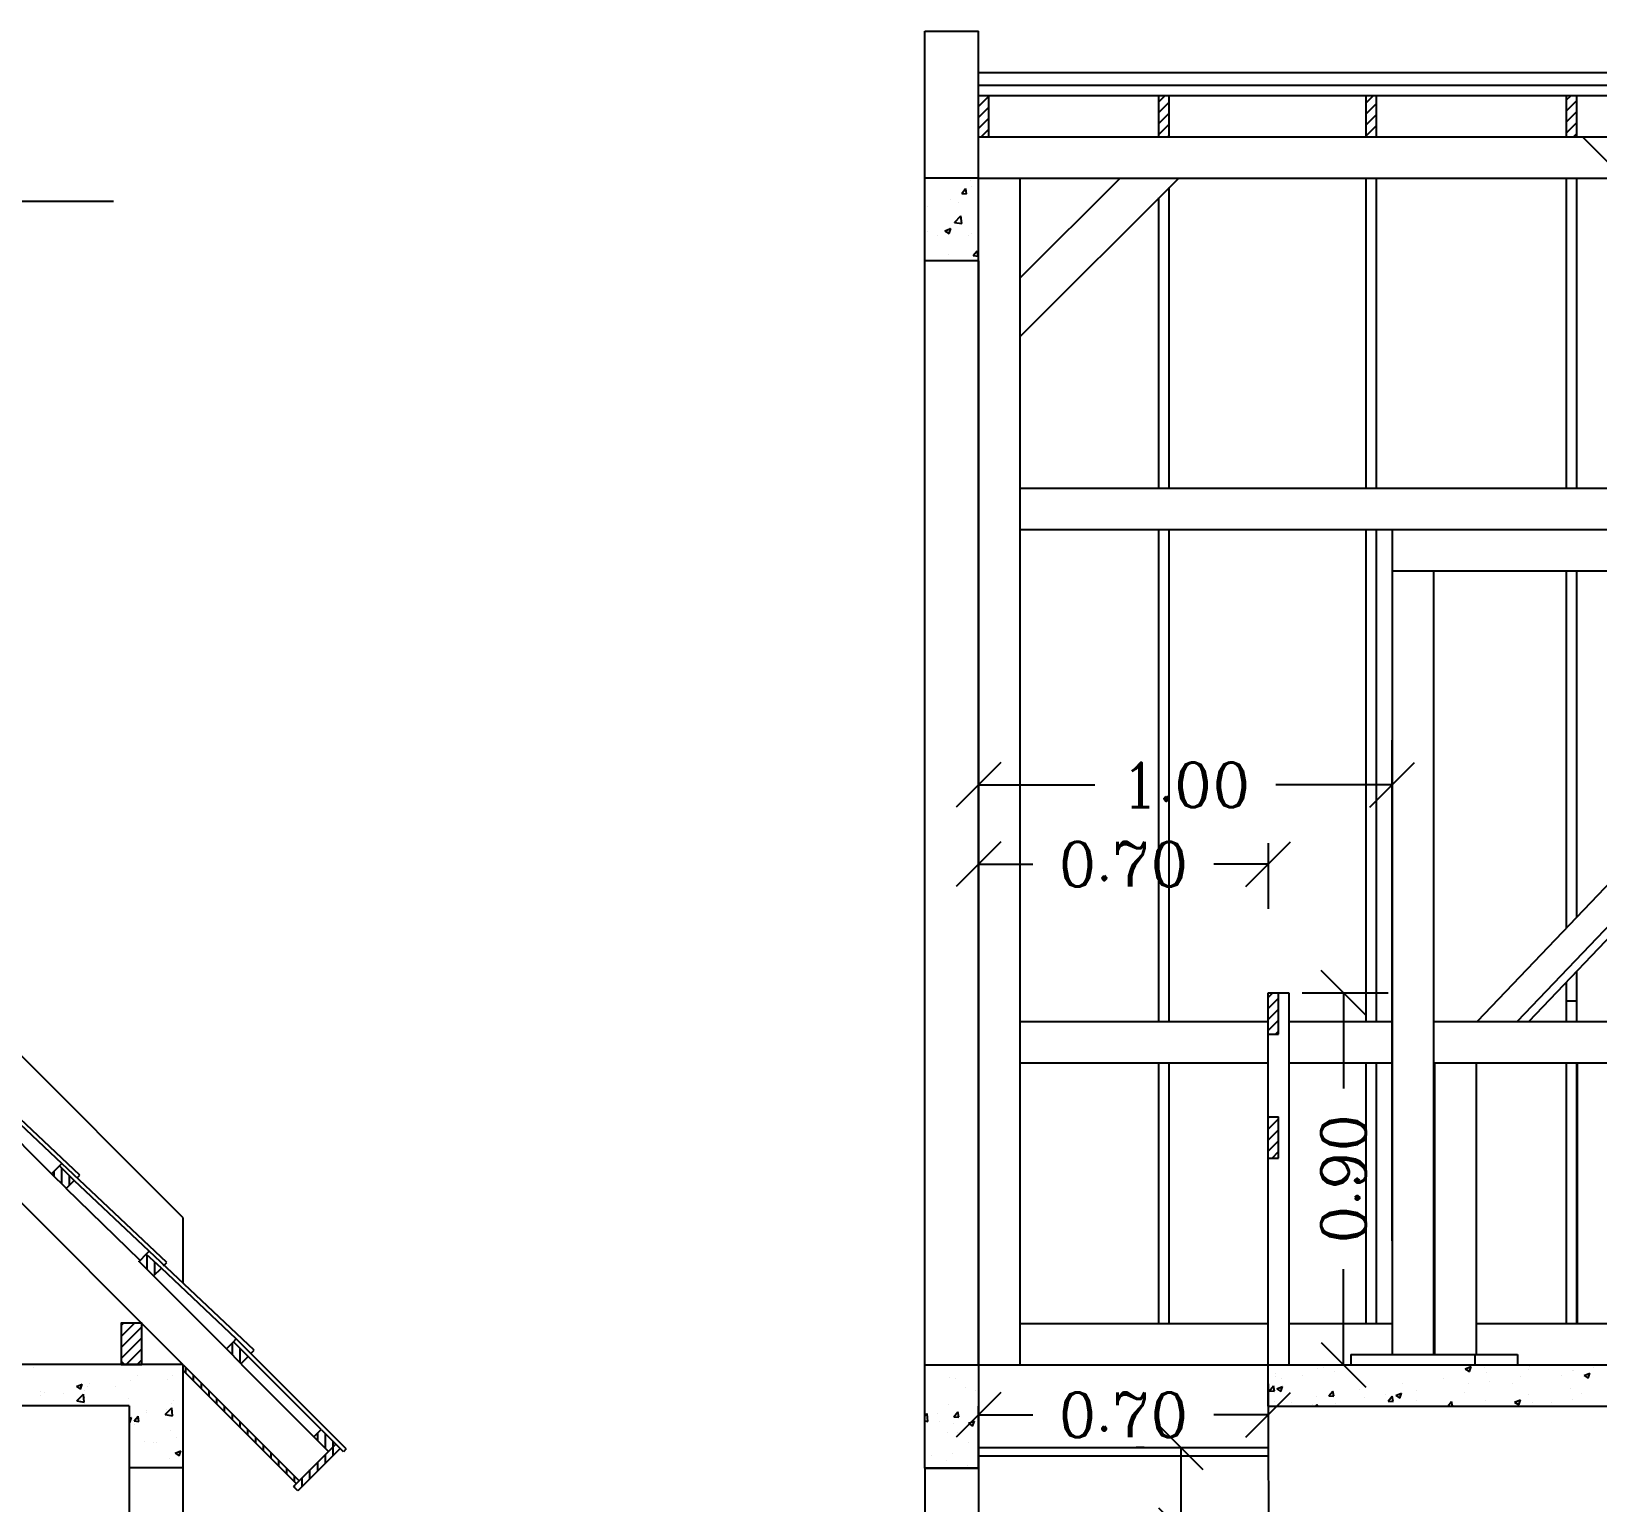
# Model space of a CAD drawing. Extents: x -79 to 141, y 7 to 81.
# Drawn here: x -43.3 to -39.513, y 44.55 to 48.109 of the extents above; entities that cross this region are included whole.
import ezdxf

# ---------------------------------------------------------------- set-up
doc = ezdxf.new("R2010")
doc.units = 0
doc.header["$LTSCALE"] = 10
doc.header["$MEASUREMENT"] = 0
doc.linetypes.add('DASHED2', pattern=[0.375, 0.25, -0.125])
doc.layers.get('0').update_dxf_attribs({"linetype": 'CONTINUOUS'})
doc.layers.get('DEFPOINTS').update_dxf_attribs({"linetype": 'CONTINUOUS'})
for name, color, linetype in [('CONCRETO', 5, 'CONTINUOUS'), ('COTA', 1, 'CONTINUOUS'), ('COTAS', 244, 'CONTINUOUS'), ('MADEIRAMENTODETELHADO', 244, 'CONTINUOUS'), ('PAREDE', 7, 'CONTINUOUS'), ('PAREDECORTE', 3, 'CONTINUOUS'), ('PAREDES', 7, 'CONTINUOUS'), ('TELHADO', 30, 'CONTINUOUS'), ('TEXTO', 1, 'CONTINUOUS')]:
    doc.layers.add(name, color=color, linetype=linetype)
doc.styles.get("Standard").update_dxf_attribs({"font": 'ROMANC.SHX'})
doc.dimstyles.get("Standard").update_dxf_attribs({"dimscale": 0.6, "dimtxt": 0.18, "dimasz": 0.18, "dimexe": 0.18, "dimexo": 0.25, "dimgap": 0.09, "dimtad": 0, "dimzin": 0, "dimdsep": 46, "dimtxsty": 'Standard', "dimblk1": 'OBLIQUE', "dimblk2": 'OBLIQUE', "dimsah": 1, "dimcen": 0.09, "dimclrd": 30, "dimclre": 30, "dimadec": 0, "dimazin": 0, "dimtfac": 1, "dimtdec": 4, "dimtofl": 0, "dimtmove": 0, "dimatfit": 3, "dimldrblk": 'OBLIQUE', "dimfxl": 1, "dimtolj": 1, "dimtzin": 0, "dimarcsym": 0})

# ---------------------------------------------------------------- blocks, each defined once
blk = doc.blocks.new('_OBLIQUE')
at = {"color": 0, "linetype": 'ByBlock'}
blk.add_line((-0.5, -0.5), (0.5, 0.5), dxfattribs=at)
blk = doc.blocks.new('*D17')
at = {"color": 30, "linetype": 'ByBlock', "ltscale": 0.3}
for p, q in [((-18.7381, 66.6618), (-18.7381, 67.8612)), ((-17.738, 66.6507), (-17.738, 67.8612)), ((-18.7381, 67.7532), (-18.4567, 67.7532)), ((-17.738, 67.7532), (-18.0195, 67.7532))]:
    blk.add_line(p, q, dxfattribs=at)
at = {"layer": 'DEFPOINTS', "color": 0, "linetype": 'ByBlock', "ltscale": 0.3}
for p in [(-17.738, 67.7532), (-18.7381, 66.3618), (-17.738, 66.3507)]:
    blk.add_point(p, dxfattribs=at)
at = {"color": 30, "linetype": 'ByBlock', "ltscale": 0.3, "xscale": 0.108, "yscale": 0.108, "zscale": 0.108, "rotation": 180}
blk.add_blockref('_OBLIQUE', (-18.7381, 67.7532), dxfattribs=at)
at = {"color": 30, "linetype": 'ByBlock', "ltscale": 0.3, "xscale": 0.108, "yscale": 0.108, "zscale": 0.108}
blk.add_blockref('_OBLIQUE', (-17.738, 67.7532), dxfattribs=at)
at = {"color": 0, "linetype": 'ByBlock', "ltscale": 0.3, "insert": (-18.2381, 67.7532), "char_height": 0.108, "attachment_point": 5}
blk.add_mtext('\\A1;1.00', dxfattribs=at)
blk = doc.blocks.new('*D12')
at = {"color": 30, "linetype": 'ByBlock', "ltscale": 0.3}
for p, q in [((-17.9558, 67.2507), (-17.7481, 67.2507)), ((-17.8561, 67.2507), (-17.8561, 67.0192)), ((-17.8561, 66.3507), (-17.8561, 66.5821)), ((-17.9558, 66.3507), (-17.7481, 66.3507))]:
    blk.add_line(p, q, dxfattribs=at)
at = {"layer": 'DEFPOINTS', "color": 0, "linetype": 'ByBlock', "ltscale": 0.3}
for p in [(-18.2558, 67.2507), (-18.2558, 66.3507), (-17.8561, 66.3507)]:
    blk.add_point(p, dxfattribs=at)
at = {"color": 30, "linetype": 'ByBlock', "ltscale": 0.3, "xscale": 0.108, "yscale": 0.108, "zscale": 0.108}
for p, rotation in [((-17.8561, 67.2507), 90), ((-17.8561, 66.3507), 270)]:
    blk.add_blockref('_OBLIQUE', p, dxfattribs=dict(at, rotation=rotation))
at = {"color": 0, "linetype": 'ByBlock', "ltscale": 0.3, "insert": (-17.8561, 66.8007), "char_height": 0.108, "attachment_point": 5, "rotation": 90}
blk.add_mtext('\\A1;0.90', dxfattribs=at)
blk = doc.blocks.new('*D8')
at = {"color": 30, "linetype": 'ByBlock', "ltscale": 0.3}
for p, q in [((-18.738, 67.6123), (-18.738, 67.4533)), ((-18.038, 67.6123), (-18.038, 67.4533)), ((-18.738, 67.5613), (-18.6066, 67.5613)), ((-18.038, 67.5613), (-18.1695, 67.5613))]:
    blk.add_line(p, q, dxfattribs=at)
at = {"layer": 'DEFPOINTS', "color": 0, "linetype": 'ByBlock', "ltscale": 0.3}
for p in [(-18.738, 67.9123), (-18.038, 67.9123), (-18.038, 67.5613)]:
    blk.add_point(p, dxfattribs=at)
at = {"color": 30, "linetype": 'ByBlock', "ltscale": 0.3, "xscale": 0.108, "yscale": 0.108, "zscale": 0.108, "rotation": 180}
blk.add_blockref('_OBLIQUE', (-18.738, 67.5613), dxfattribs=at)
at = {"color": 30, "linetype": 'ByBlock', "ltscale": 0.3, "xscale": 0.108, "yscale": 0.108, "zscale": 0.108}
blk.add_blockref('_OBLIQUE', (-18.038, 67.5613), dxfattribs=at)
at = {"color": 0, "linetype": 'ByBlock', "ltscale": 0.3, "insert": (-18.388, 67.5613), "char_height": 0.108, "attachment_point": 5}
blk.add_mtext('\\A1;0.70', dxfattribs=at)
blk = doc.blocks.new('*X80')
at = {"color": 0, "linetype": 'Continuous', "ltscale": 0.05}
for p, q in [((-22.8562, 36.6952), (-22.8562, 36.7273)), ((-22.8375, 36.6808), (-22.8375, 36.7175)), ((-22.8187, 36.6996), (-22.8187, 36.6999)), ((-22.65, 36.4918), (-22.65, 36.5133)), ((-22.6312, 36.4731), (-22.6312, 36.5104)), ((-22.6125, 36.4801), (-22.6125, 36.4927)), ((-22.4437, 36.2853), (-22.4437, 36.2967)), ((-22.425, 36.2668), (-22.425, 36.305)), ((-22.4062, 36.2637), (-22.4062, 36.2862)), ((-22.2188, 36.0597), (-22.2188, 36.0951)), ((-22.2375, 36.0784), (-22.2375, 36.0799)), ((-22.2, 36.0467), (-22.2, 36.0774))]:
    blk.add_line(p, q, dxfattribs=at)
blk = doc.blocks.new('*X81')
at = {"color": 0, "linetype": 'Continuous', "ltscale": 0.05}
for p, q in [((-22.0125, 35.853), (-22.0125, 35.8822)), ((-21.9937, 35.8341), (-21.9937, 35.8683)), ((-22.125, 35.8087), (-22.125, 35.8228)), ((-21.975, 35.849), (-21.975, 35.8496)), ((-22.1062, 35.7899), (-22.1062, 35.8041)), ((-22.0875, 35.7712), (-22.0875, 35.7853)), ((-22.0687, 35.7524), (-22.0687, 35.7666)), ((-22.05, 35.7337), (-22.05, 35.7478)), ((-22.0312, 35.7149), (-22.0312, 35.7291)), ((-22.0125, 35.6962), (-22.0125, 35.7103)), ((-21.9937, 35.6774), (-21.9937, 35.6916)), ((-21.975, 35.6587), (-21.975, 35.6728)), ((-21.9562, 35.6399), (-21.9562, 35.6541)), ((-21.9375, 35.6212), (-21.9375, 35.6353)), ((-21.8062, 35.6455), (-21.8062, 35.6642)), ((-21.7875, 35.6267), (-21.7875, 35.6621)), ((-21.7687, 35.631), (-21.7687, 35.6433)), ((-21.9187, 35.6024), (-21.9187, 35.6166)), ((-21.9, 35.5837), (-21.9, 35.5978)), ((-21.7875, 35.591), (-21.7875, 35.6122)), ((-21.7687, 35.6098), (-21.7687, 35.631)), ((-21.8812, 35.5649), (-21.8812, 35.5791)), ((-21.8625, 35.5462), (-21.8625, 35.5603)), ((-21.825, 35.5535), (-21.825, 35.5747)), ((-21.8062, 35.5723), (-21.8062, 35.5935)), ((-21.8625, 35.532), (-21.8625, 35.5372)), ((-21.8438, 35.5348), (-21.8438, 35.556))]:
    blk.add_line(p, q, dxfattribs=at)
blk = doc.blocks.new('*X86')
at = {"color": 0, "linetype": 'Continuous', "ltscale": 0.05}
for p, q in [((-19.6534, 36.6942), (-19.6418, 36.7058)), ((-19.6534, 36.6676), (-19.6284, 36.6926)), ((-19.6534, 36.6411), (-19.6284, 36.6661)), ((-19.6534, 36.6146), (-19.6284, 36.6396)), ((-19.6357, 36.6058), (-19.6284, 36.6131)), ((-19.6534, 36.4025), (-19.6501, 36.4058)), ((-19.6534, 36.376), (-19.6284, 36.401)), ((-19.6534, 36.3494), (-19.6284, 36.3744)), ((-19.6534, 36.3229), (-19.6284, 36.3479)), ((-19.644, 36.3058), (-19.6284, 36.3214))]:
    blk.add_line(p, q, dxfattribs=at)
blk = doc.blocks.new('*D88')
at = {"color": 30, "linetype": 'ByBlock', "ltscale": 0.05}
for p, q in [((-20.3534, 35.4058), (-20.3534, 35.2228)), ((-19.6534, 35.4058), (-19.6534, 35.2228)), ((-20.3534, 35.3308), (-20.222, 35.3308)), ((-19.6534, 35.3308), (-19.7848, 35.3308))]:
    blk.add_line(p, q, dxfattribs=at)
at = {"layer": 'DEFPOINTS', "color": 0, "linetype": 'ByBlock', "ltscale": 0.05}
for p in [(-20.3534, 35.7058), (-19.6534, 35.7058), (-19.6534, 35.3308)]:
    blk.add_point(p, dxfattribs=at)
at = {"color": 30, "linetype": 'ByBlock', "ltscale": 0.05, "xscale": 0.108, "yscale": 0.108, "zscale": 0.108, "rotation": 180}
blk.add_blockref('_OBLIQUE', (-20.3534, 35.3308), dxfattribs=at)
at = {"color": 30, "linetype": 'ByBlock', "ltscale": 0.05, "xscale": 0.108, "yscale": 0.108, "zscale": 0.108}
blk.add_blockref('_OBLIQUE', (-19.6534, 35.3308), dxfattribs=at)
at = {"color": 0, "linetype": 'ByBlock', "ltscale": 0.05, "insert": (-20.0034, 35.3308), "char_height": 0.108, "attachment_point": 5}
blk.add_mtext('\\A1;0.70', dxfattribs=at)
blk = doc.blocks.new('*X91')
at = {"color": 0, "linetype": 'Continuous', "ltscale": 0.05}
for p, q in [((-20.4834, 35.7494), (-20.4831, 35.7504)), ((-20.4834, 35.7502), (-20.4831, 35.7503)), ((-20.4232, 35.7753), (-20.4232, 35.7753)), ((-20.4086, 35.7718), (-20.4086, 35.7718)), ((-20.3847, 35.7514), (-20.3847, 35.7514)), ((-20.4256, 35.7087), (-20.4256, 35.7087)), ((-20.3621, 35.7436), (-20.3621, 35.7436)), ((-20.4834, 35.6824), (-20.4782, 35.6878)), ((-20.4759, 35.6688), (-20.4781, 35.6878)), ((-20.4534, 35.6874), (-20.4534, 35.6874)), ((-20.4131, 35.6803), (-20.4035, 35.6918)), ((-20.4131, 35.6803), (-20.4012, 35.6793)), ((-20.4011, 35.6793), (-20.4034, 35.6918)), ((-20.3647, 35.6713), (-20.3647, 35.6713)), ((-20.4834, 35.67), (-20.476, 35.6688)), ((-20.4476, 35.6696), (-20.4476, 35.6696)), ((-20.4281, 35.6421), (-20.4281, 35.6421)), ((-20.4147, 35.6647), (-20.4147, 35.6647)), ((-20.4054, 35.6427), (-20.4054, 35.6427)), ((-20.3777, 35.6644), (-20.3637, 35.6698)), ((-20.3777, 35.6644), (-20.3678, 35.6577)), ((-20.3678, 35.6578), (-20.3637, 35.6698)), ((-20.377, 35.6174), (-20.377, 35.6174)), ((-20.4674, 35.5858), (-20.4674, 35.5858)), ((-20.4305, 35.5756), (-20.4305, 35.5756)), ((-20.4173, 35.5924), (-20.4173, 35.5924)), ((-20.3806, 35.5634), (-20.3806, 35.5634))]:
    blk.add_line(p, q, dxfattribs=at)
blk = doc.blocks.new('*X94')
at = {"color": 0, "linetype": 'Continuous', "ltscale": 0.05}
for p, q in [((-22.4945, 35.8226), (-22.4945, 35.8226)), ((-22.4631, 35.8278), (-22.4631, 35.8278)), ((-22.259, 35.7903), (-22.259, 35.7903)), ((-22.2421, 35.8036), (-22.2421, 35.8036)), ((-22.1687, 35.7935), (-22.1687, 35.7935)), ((-22.158, 35.8031), (-22.158, 35.8031)), ((-22.4761, 35.7553), (-22.4761, 35.7553)), ((-22.4753, 35.7636), (-22.4753, 35.7636)), ((-22.4656, 35.7612), (-22.4656, 35.7612)), ((-22.4208, 35.7604), (-22.4208, 35.7604)), ((-22.3897, 35.7766), (-22.3757, 35.7819)), ((-22.3897, 35.7766), (-22.3798, 35.7699)), ((-22.3883, 35.7416), (-22.3727, 35.7578)), ((-22.3797, 35.7699), (-22.3757, 35.782)), ((-22.3705, 35.7388), (-22.3727, 35.7578)), ((-22.3707, 35.7669), (-22.3707, 35.7669)), ((-22.3693, 35.7508), (-22.3693, 35.7508)), ((-22.3617, 35.7762), (-22.3617, 35.7762)), ((-22.3587, 35.7836), (-22.3587, 35.7836)), ((-22.295, 35.7769), (-22.295, 35.7769)), ((-22.3883, 35.7416), (-22.3705, 35.7388)), ((-22.2625, 35.7463), (-22.2625, 35.7463)), ((-22.2614, 35.7237), (-22.2614, 35.7237)), ((-22.2213, 35.7147), (-22.2213, 35.7147)), ((-22.2204, 35.7194), (-22.2204, 35.7194)), ((-22.1748, 35.7085), (-22.1592, 35.7247)), ((-22.1712, 35.7213), (-22.1712, 35.7213)), ((-22.1604, 35.7365), (-22.1604, 35.7365)), ((-22.157, 35.7057), (-22.1592, 35.7247)), ((-22.1558, 35.7418), (-22.1558, 35.7418)), ((-22.2622, 35.6992), (-22.2563, 35.7014)), ((-22.2622, 35.6905), (-22.2604, 35.6893)), ((-22.2604, 35.6894), (-22.2563, 35.7014)), ((-22.2503, 35.6843), (-22.2503, 35.6843)), ((-22.2502, 35.6931), (-22.2406, 35.7045)), ((-22.2502, 35.6931), (-22.2383, 35.692)), ((-22.2383, 35.692), (-22.2406, 35.7046)), ((-22.1748, 35.7085), (-22.157, 35.7057)), ((-22.1337, 35.7043), (-22.1337, 35.7043)), ((-22.2238, 35.6424), (-22.2238, 35.6424)), ((-22.2024, 35.6404), (-22.2024, 35.6404)), ((-22.1956, 35.6401), (-22.1956, 35.6401)), ((-22.1628, 35.67), (-22.1628, 35.67)), ((-22.1481, 35.6523), (-22.1481, 35.6523)), ((-22.1653, 35.6034), (-22.1653, 35.6034)), ((-22.151, 35.6155), (-22.1369, 35.6209)), ((-22.151, 35.6155), (-22.141, 35.6088)), ((-22.141, 35.6088), (-22.1369, 35.6209))]:
    blk.add_line(p, q, dxfattribs=at)
blk = doc.blocks.new('*X96')
at = {"color": 0, "linetype": 'Continuous', "ltscale": 0.05}
for p, q in [((-20.4807, 38.6754), (-20.4807, 38.6754)), ((-20.3739, 38.6709), (-20.3739, 38.6709)), ((-20.3943, 38.6389), (-20.3847, 38.6504)), ((-20.3943, 38.6389), (-20.3824, 38.6379)), ((-20.3823, 38.6379), (-20.3846, 38.6504)), ((-20.37, 38.6565), (-20.37, 38.6565)), ((-20.4766, 38.6067), (-20.4766, 38.6067)), ((-20.4213, 38.6241), (-20.4213, 38.6241)), ((-20.4009, 38.6167), (-20.4009, 38.6167)), ((-20.4348, 38.5486), (-20.4208, 38.554)), ((-20.4248, 38.5419), (-20.4208, 38.554)), ((-20.4237, 38.5575), (-20.4237, 38.5575)), ((-20.4129, 38.5687), (-20.4129, 38.5687)), ((-20.4116, 38.5684), (-20.396, 38.5847)), ((-20.4116, 38.5684), (-20.3938, 38.5657)), ((-20.3937, 38.5657), (-20.396, 38.5847)), ((-20.4775, 38.5464), (-20.4775, 38.5464)), ((-20.4535, 38.5378), (-20.4535, 38.5378)), ((-20.4348, 38.5486), (-20.4248, 38.5419)), ((-20.3782, 38.5372), (-20.3782, 38.5372)), ((-20.3707, 38.5419), (-20.3707, 38.5419)), ((-20.4262, 38.4909), (-20.4262, 38.4909)), ((-20.3666, 38.4885), (-20.3569, 38.5)), ((-20.3666, 38.4885), (-20.3546, 38.4874)), ((-20.3546, 38.4874), (-20.3569, 38.5))]:
    blk.add_line(p, q, dxfattribs=at)
blk = doc.blocks.new('*D118')
at = {"color": 30, "linetype": 'ByBlock', "ltscale": 0.05}
for p, q in [((-40.6093, 44.6838), (-40.629, 44.6838)), ((-40.521, 44.6838), (-40.521, 44.4838)), ((-40.6084, 44.4838), (-40.629, 44.4838)), ((-40.521, 44.4838), (-40.521, 44.3758))]:
    blk.add_line(p, q, dxfattribs=at)
at = {"layer": 'DEFPOINTS', "color": 0, "linetype": 'ByBlock', "ltscale": 0.05}
for p in [(-40.3093, 44.6838), (-40.521, 44.4838), (-40.3084, 44.4838)]:
    blk.add_point(p, dxfattribs=at)
at = {"color": 30, "linetype": 'ByBlock', "ltscale": 0.05, "xscale": 0.108, "yscale": 0.108, "zscale": 0.108}
for p, rotation in [((-40.521, 44.6838), 90), ((-40.521, 44.4838), 270)]:
    blk.add_blockref('_OBLIQUE', p, dxfattribs=dict(at, rotation=rotation))
at = {"color": 0, "linetype": 'ByBlock', "ltscale": 0.05, "insert": (-40.521, 44.1572), "char_height": 0.108, "attachment_point": 5, "rotation": 90}
blk.add_mtext('\\A1;0.20', dxfattribs=at)
blk = doc.blocks.new('*X121')
at = {"color": 0, "linetype": 'Continuous', "ltscale": 0.05}
for p, q in [((-40.19, 44.875), (-40.19, 44.875)), ((-40.1759, 44.8768), (-40.1759, 44.8768)), ((-40.1106, 44.8838), (-40.1105, 44.8838)), ((-40.1105, 44.8838), (-40.1105, 44.8838)), ((-40.024, 44.8838), (-40.024, 44.8838)), ((-39.8932, 44.8825), (-39.8932, 44.8825)), ((-39.8331, 44.8744), (-39.8191, 44.8798)), ((-39.8331, 44.8744), (-39.8231, 44.8677)), ((-39.8231, 44.8678), (-39.819, 44.8799)), ((-39.7864, 44.878), (-39.7864, 44.878)), ((-39.6797, 44.8735), (-39.6797, 44.8735)), ((-39.6782, 44.8793), (-39.6782, 44.8793)), ((-39.5223, 44.8779), (-39.5223, 44.8779)), ((-40.2925, 44.8568), (-40.2925, 44.8568)), ((-40.291, 44.8622), (-40.291, 44.8622)), ((-40.2761, 44.8506), (-40.2761, 44.8506)), ((-40.2261, 44.8572), (-40.2261, 44.8572)), ((-40.1503, 44.8672), (-40.1503, 44.8672)), ((-39.9858, 44.8375), (-39.9858, 44.8375)), ((-39.8848, 44.8503), (-39.8848, 44.8503)), ((-39.8245, 44.8381), (-39.8245, 44.8381)), ((-39.7809, 44.8653), (-39.7809, 44.8653)), ((-39.7744, 44.8447), (-39.7744, 44.8447)), ((-39.7176, 44.8375), (-39.7176, 44.8375)), ((-39.6987, 44.8547), (-39.6987, 44.8547)), ((-39.601, 44.8575), (-39.601, 44.8575)), ((-39.5729, 44.869), (-39.5729, 44.869)), ((-39.5724, 44.8713), (-39.5724, 44.8713)), ((-39.5456, 44.8584), (-39.5316, 44.8638)), ((-39.5456, 44.8584), (-39.5357, 44.8517)), ((-39.5356, 44.8518), (-39.5316, 44.8638)), ((-40.3059, 44.8213), (-40.2963, 44.8328)), ((-40.3059, 44.8213), (-40.294, 44.8202)), ((-40.2939, 44.8203), (-40.2963, 44.8328)), ((-40.2885, 44.826), (-40.2745, 44.8313)), ((-40.2885, 44.826), (-40.2786, 44.8192)), ((-40.2785, 44.8193), (-40.2745, 44.8314)), ((-40.1924, 44.8084), (-40.1924, 44.8084)), ((-40.1625, 44.8087), (-40.1528, 44.8202)), ((-40.1625, 44.8087), (-40.1505, 44.8077)), ((-40.1505, 44.8077), (-40.1528, 44.8202)), ((-40.0885, 44.8234), (-40.0885, 44.8234)), ((-40.0766, 44.8049), (-40.0766, 44.8049)), ((-40.0265, 44.8115), (-40.0265, 44.8115)), ((-40.019, 44.7962), (-40.0094, 44.8077)), ((-40.007, 44.7952), (-40.0094, 44.8077)), ((-40.0011, 44.8099), (-39.9871, 44.8153)), ((-40.0011, 44.8099), (-39.9912, 44.8032)), ((-39.9911, 44.8033), (-39.9871, 44.8153)), ((-39.9509, 44.7975), (-39.9509, 44.7975)), ((-39.9508, 44.8215), (-39.9508, 44.8215)), ((-39.8342, 44.8175), (-39.8342, 44.8175)), ((-39.7834, 44.7987), (-39.7834, 44.7987)), ((-39.7137, 44.7939), (-39.6997, 44.7993)), ((-39.7037, 44.7872), (-39.6996, 44.7993)), ((-39.6807, 44.8128), (-39.6807, 44.8128)), ((-39.5797, 44.8256), (-39.5797, 44.8256)), ((-39.5749, 44.799), (-39.5749, 44.799)), ((-39.553, 44.8136), (-39.553, 44.8136)), ((-40.2934, 44.7956), (-40.2934, 44.7956)), ((-40.2524, 44.7939), (-40.2524, 44.7939)), ((-40.2029, 44.7883), (-40.2029, 44.7883)), ((-40.1951, 44.7838), (-40.191, 44.7881)), ((-40.1905, 44.7838), (-40.191, 44.7881)), ((-40.1457, 44.7894), (-40.1457, 44.7894)), ((-40.0389, 44.7848), (-40.0389, 44.7848)), ((-40.019, 44.7962), (-40.0071, 44.7951)), ((-39.8754, 44.7838), (-39.8659, 44.7951)), ((-39.8638, 44.7838), (-39.8659, 44.7951)), ((-39.7137, 44.7939), (-39.7037, 44.7872)), ((-39.6697, 44.7936), (-39.6697, 44.7936)), ((-39.625, 44.7924), (-39.625, 44.7924))]:
    blk.add_line(p, q, dxfattribs=at)
blk = doc.blocks.new('*X123')
at = {"color": 0, "linetype": 'Continuous', "ltscale": 0.05}
for p, q in [((-43.0825, 44.9523), (-43.0499, 44.9849)), ((-43.0825, 44.9788), (-43.0764, 44.9849)), ((-43.0825, 44.9258), (-43.0325, 44.9758)), ((-43.0825, 44.8993), (-43.0325, 44.9493)), ((-43.0704, 44.8849), (-43.0325, 44.9228)), ((-43.0439, 44.8849), (-43.0325, 44.8962))]:
    blk.add_line(p, q, dxfattribs=at)
blk = doc.blocks.new('*X124')
at = {"color": 0, "linetype": 'Continuous', "ltscale": 0.05}
for p, q in [((-41.0095, 47.9534), (-41.0091, 47.9538)), ((-41.0095, 47.9268), (-40.9845, 47.9518)), ((-40.5735, 47.9386), (-40.5583, 47.9538)), ((-40.0725, 47.9358), (-40.0545, 47.9538)), ((-39.589, 47.942), (-39.5772, 47.9538)), ((-39.589, 47.9154), (-39.564, 47.9404)), ((-41.0095, 47.9003), (-40.9845, 47.9253)), ((-40.5735, 47.9121), (-40.5485, 47.9371)), ((-40.5735, 47.8855), (-40.5485, 47.9105)), ((-40.0725, 47.9092), (-40.0475, 47.9342)), ((-40.0725, 47.8827), (-40.0475, 47.9077)), ((-39.589, 47.8889), (-39.564, 47.9139)), ((-41.0095, 47.8738), (-40.9845, 47.8988)), ((-41.003, 47.8538), (-40.9845, 47.8723)), ((-40.5735, 47.859), (-40.5485, 47.884)), ((-40.0725, 47.8562), (-40.0475, 47.8812)), ((-39.589, 47.8624), (-39.564, 47.8874)), ((-40.5522, 47.8538), (-40.5485, 47.8575)), ((-40.0484, 47.8538), (-40.0475, 47.8547)), ((-39.5711, 47.8538), (-39.564, 47.8609))]:
    blk.add_line(p, q, dxfattribs=at)

msp = doc.modelspace()

# ---------------------------------------------------------------- linework, layer by layer
at = {"layer": 'CONCRETO', "color": 5, "linetype": 'Continuous', "ltscale": 0.05}
for p, q in [((-41.13951, 47.55382), (-41.13951, 47.75382)), ((-41.00951, 47.55382), (-41.00951, 47.75382))]:
    msp.add_line(p, q, dxfattribs=at)
at = {"layer": 'CONCRETO', "color": 5, "linetype": 'Continuous', "ltscale": 0.3}
for p, q in [((-42.93319, 44.88487), (-48.93319, 44.88487)), ((-42.93319, 44.88487), (-42.93319, 44.63487)), ((-41.13951, 44.63382), (-41.13951, 44.88382)), ((-41.13951, 44.88382), (-41.00959, 44.88382)), ((-41.00959, 44.88382), (-41.00951, 44.78382)), ((-40.30951, 44.88382), (-36.01193, 44.88382)), ((-40.30951, 44.78382), (-40.30951, 44.88382)), ((-43.06319, 44.78487), (-45.77319, 44.78487)), ((-43.06319, 44.78487), (-43.06319, 44.63487)), ((-41.00951, 44.63382), (-41.00951, 44.78382)), ((-40.30951, 44.78382), (-38.32951, 44.78382)), ((-41.13951, 44.63382), (-41.00951, 44.63382))]:
    msp.add_line(p, q, dxfattribs=at)
at = {"layer": 'CONCRETO', "color": 3, "linetype": 'Continuous', "ltscale": 0.3}
msp.add_line((-42.93319, 44.63487), (-43.06319, 44.63487), dxfattribs=at)
at = {"layer": 'COTA', "color": 5, "linetype": 'Continuous', "ltscale": 0.05}
msp.add_lwpolyline([(-41.00951, 44.63382), (-41.13951, 44.63382), (-41.13951, 44.88382), (-41.00959, 44.88382), (-41.00951, 44.78382)], close=True, dxfattribs=at)
at = {"layer": 'COTAS', "color": 244, "linetype": 'Continuous', "ltscale": 0.3}
for p, q in [((-41.00959, 44.88382), (-40.30835, 44.88382)), ((-41.00951, 44.88382), (-40.30835, 44.88382)), ((-41.00951, 44.68382), (-40.30835, 44.68382)), ((-41.00951, 44.66382), (-40.30835, 44.66382))]:
    msp.add_line(p, q, dxfattribs=at)
at = {"layer": 'MADEIRAMENTODETELHADO', "color": 30, "linetype": 'Continuous', "ltscale": 0.3}
for p, q in [((-41.00951, 47.98075), (-41.00951, 47.98075)), ((-41.00951, 47.98075), (-41.00951, 47.98075)), ((-41.00951, 47.98075), (-41.00951, 47.98075)), ((-41.00951, 47.98075), (-41.00951, 47.98075)), ((-41.00951, 47.97882), (-36.13951, 47.97882)), ((-41.00951, 47.85382), (-41.00951, 47.97882)), ((-41.00951, 47.95382), (-40.57351, 47.95382)), ((-40.54851, 47.95382), (-40.07251, 47.95382)), ((-40.04751, 47.95382), (-39.58901, 47.95382)), ((-39.56401, 47.95382), (-39.08801, 47.95382)), ((-40.07251, 47.00382), (-40.07251, 47.75382)), ((-40.04751, 47.00382), (-40.04751, 47.75382)), ((-39.58901, 47.75382), (-39.58901, 47.00382)), ((-39.56401, 47.75382), (-39.56401, 47.00382)), ((-40.54851, 47.00382), (-40.54851, 47.73107)), ((-40.57351, 47.00382), (-40.57351, 47.70607)), ((-40.57351, 45.71382), (-40.57351, 46.90382)), ((-40.54851, 45.71382), (-40.54851, 46.90382)), ((-40.07251, 45.71382), (-40.07251, 46.90382)), ((-40.04751, 45.71382), (-40.04751, 46.90382)), ((-38.76512, 46.80382), (-39.80391, 45.71382)), ((-38.66842, 46.80382), (-39.70721, 45.71382)), ((-38.64079, 46.80382), (-39.67958, 45.71382)), ((-39.58901, 46.80382), (-39.58901, 45.9393)), ((-39.56401, 46.80382), (-39.56401, 45.96554)), ((-39.56401, 45.83508), (-39.56401, 45.71382)), ((-39.58901, 45.80885), (-39.58901, 45.71382)), ((-42.93319, 44.88487), (-43.80864, 45.76032)), ((-39.58901, 45.76405), (-39.56401, 45.76405)), ((-40.90951, 45.71382), (-40.30951, 45.71382)), ((-40.25951, 45.71382), (-40.00951, 45.71382)), ((-39.90951, 45.71382), (-37.23469, 45.71382)), ((-40.90951, 45.61382), (-40.30951, 45.61382)), ((-40.57351, 44.98382), (-40.57351, 45.61382)), ((-40.54851, 44.98382), (-40.54851, 45.61382)), ((-40.25951, 45.61382), (-40.00951, 45.61382)), ((-40.07251, 44.98382), (-40.07251, 45.61382)), ((-40.04751, 44.98382), (-40.04751, 45.61382)), ((-39.90951, 45.61382), (-37.23469, 45.61382)), ((-39.90704, 45.61382), (-39.90704, 44.90882)), ((-39.80704, 45.61382), (-39.80704, 44.90882)), ((-39.58901, 45.61382), (-39.58901, 44.98382)), ((-39.56401, 45.61382), (-39.56401, 44.98382)), ((-39.56253, 45.61382), (-39.56253, 44.98382)), ((-43.18227, 45.34233), (-43.43624, 45.58174)), ((-43.25058, 45.34597), (-43.42643, 45.52209)), ((-43.22493, 45.36981), (-43.40704, 45.54147)), ((-43.23134, 45.3652), (-43.22583, 45.37072)), ((-42.97185, 45.13131), (-43.22583, 45.37072)), ((-43.01452, 45.15878), (-43.19599, 45.32985)), ((-43.18879, 45.3358), (-43.18227, 45.34233)), ((-43.03702, 45.13728), (-43.21542, 45.31058)), ((-43.02159, 45.15171), (-43.01452, 45.15878)), ((-42.76054, 44.91937), (-43.01452, 45.15878)), ((-42.80401, 44.94661), (-42.98519, 45.1174)), ((-42.97997, 45.12319), (-42.97185, 45.13131)), ((-42.82807, 44.92255), (-43.00391, 45.09868)), ((-40.90951, 44.98382), (-40.30951, 44.98382)), ((-40.25951, 44.98382), (-40.00951, 44.98382)), ((-39.80704, 44.98382), (-37.34051, 44.98382)), ((-42.81108, 44.93954), (-42.80401, 44.94661)), ((-42.81108, 44.93954), (-42.81039, 44.94023)), ((-42.53812, 44.68072), (-42.80401, 44.94661)), ((-42.76865, 44.91125), (-42.76054, 44.91937)), ((-43.07461, 44.88487), (-43.08249, 44.89274)), ((-42.79159, 44.88473), (-42.61663, 44.70973)), ((-42.59895, 44.72741), (-42.77573, 44.90418)), ((-39.88451, 44.90882), (-39.70704, 44.90882)), ((-39.70704, 44.90882), (-39.70704, 44.88382)), ((-42.54519, 44.67365), (-42.55299, 44.68144)), ((-42.53812, 44.68072), (-42.54519, 44.67365))]:
    msp.add_line(p, q, dxfattribs=at)
at = {"layer": 'MADEIRAMENTODETELHADO', "color": 244, "linetype": 'Continuous', "ltscale": 0.3}
for p, q in [((-41.00951, 47.85382), (-41.00951, 47.95382)), ((-41.00951, 47.95382), (-40.98451, 47.95382)), ((-40.98451, 47.85382), (-40.98451, 47.95382)), ((-40.98451, 47.85382), (-40.98451, 47.95382)), ((-40.57351, 47.85382), (-40.57351, 47.95382)), ((-40.57351, 47.95382), (-40.54851, 47.95382)), ((-40.54851, 47.85382), (-40.54851, 47.95382)), ((-40.07251, 47.85382), (-40.07251, 47.95382)), ((-40.07251, 47.95382), (-40.04751, 47.95382)), ((-40.04751, 47.85382), (-40.04751, 47.95382)), ((-39.58901, 47.95382), (-39.58901, 47.85382)), ((-39.58901, 47.95382), (-39.56401, 47.95382)), ((-39.56401, 47.95382), (-39.56401, 47.85382)), ((-41.00951, 47.85382), (-40.98451, 47.85382)), ((-41.00951, 47.85382), (-40.57351, 47.85382)), ((-40.57351, 47.85382), (-40.54851, 47.85382)), ((-40.54851, 47.85382), (-40.07251, 47.85382)), ((-40.07251, 47.85382), (-40.04751, 47.85382)), ((-40.04751, 47.85382), (-39.58901, 47.85382)), ((-39.58901, 47.85382), (-39.56401, 47.85382)), ((-39.56401, 47.85382), (-39.08801, 47.85382)), ((-38.59951, 46.90382), (-39.54951, 47.85382)), ((-41.00951, 47.75382), (-39.44951, 47.75382)), ((-40.90951, 47.75382), (-40.90951, 44.88382)), ((-40.90951, 47.5115), (-40.66719, 47.75382)), ((-40.90951, 47.37007), (-40.52577, 47.75382)), ((-41.00951, 47.55382), (-41.00951, 44.88382)), ((-40.90951, 47.00382), (-38.69951, 47.00382)), ((-40.90951, 46.90382), (-37.50358, 46.90382)), ((-40.00951, 46.90382), (-40.00951, 44.90882)), ((-40.00951, 46.80382), (-37.47746, 46.80382)), ((-39.90951, 46.80382), (-39.90951, 44.90882)), ((-40.30951, 44.88382), (-40.30951, 45.78382)), ((-40.30951, 45.78382), (-40.25951, 45.78382)), ((-40.28451, 45.68382), (-40.28451, 45.78382)), ((-40.25951, 45.78382), (-40.25951, 44.88382)), ((-40.30951, 45.68382), (-40.28451, 45.68382)), ((-40.30951, 45.48382), (-40.28451, 45.48382)), ((-40.28451, 45.38382), (-40.28451, 45.48382)), ((-43.23134, 45.3652), (-43.25048, 45.34587)), ((-43.19599, 45.32985), (-43.23134, 45.3652)), ((-40.30951, 45.38382), (-40.28451, 45.38382)), ((-43.21539, 45.31114), (-43.25058, 45.34597)), ((-43.21523, 45.31061), (-43.19599, 45.32985)), ((-43.02159, 45.15171), (-43.03927, 45.13403)), ((-42.98519, 45.1174), (-43.02159, 45.15171)), ((-43.00391, 45.09868), (-43.03927, 45.13403)), ((-43.00391, 45.09868), (-42.98519, 45.1174)), ((-42.81108, 44.93954), (-42.82807, 44.92255)), ((-42.79058, 44.88473), (-42.82807, 44.92255)), ((-42.77573, 44.90418), (-42.81108, 44.93954)), ((-42.93319, 44.88487), (-42.65198, 44.60366)), ((-42.79271, 44.8872), (-42.77573, 44.90418)), ((-40.10951, 44.90882), (-40.10951, 44.88382)), ((-40.10951, 44.90882), (-39.88451, 44.90882)), ((-39.93204, 44.90882), (-39.80951, 44.90882)), ((-39.80951, 44.90882), (-39.80951, 44.88382)), ((-42.65905, 44.59659), (-42.93319, 44.87073)), ((-42.61663, 44.70973), (-42.59895, 44.72741)), ((-42.59895, 44.72741), (-42.56359, 44.69205)), ((-42.61663, 44.70973), (-42.58127, 44.67437)), ((-42.58127, 44.67437), (-42.56359, 44.69205)), ((-42.56359, 44.69205), (-42.55299, 44.68144)), ((-42.58127, 44.67437), (-42.66612, 44.58952)), ((-42.55299, 44.68144), (-42.65552, 44.57891)), ((-42.65552, 44.57891), (-42.66612, 44.58952))]:
    msp.add_line(p, q, dxfattribs=at)
at = {"layer": 'MADEIRAMENTODETELHADO', "color": 244, "linetype": 'Continuous', "ltscale": 0.05}
msp.add_line((-40.30951, 44.74382), (-40.3074, 44.23382), dxfattribs=at)
at = {"layer": 'MADEIRAMENTODETELHADO', "color": 244, "linetype": 'Continuous', "ltscale": 0.3}
msp.add_lwpolyline([(-43.03249, 44.88487), (-43.03249, 44.98487), (-43.08249, 44.98487), (-43.08249, 44.88487)], close=True, dxfattribs=at)
at = {"layer": 'PAREDE', "color": 3, "linetype": 'Continuous', "ltscale": 0.05}
for p, q in [((-41.00951, 47.75382), (-41.13951, 47.75382)), ((-41.00951, 47.55382), (-41.13951, 47.55382)), ((-41.13951, 44.63382), (-41.00951, 44.63382))]:
    msp.add_line(p, q, dxfattribs=at)
at = {"layer": 'PAREDECORTE', "color": 3, "linetype": 'Continuous', "ltscale": 0.3}
for p, q in [((-41.13951, 48.10882), (-41.00951, 48.10882)), ((-41.13951, 47.75382), (-41.13951, 48.10882)), ((-41.00951, 47.75382), (-41.00951, 48.10882)), ((-41.13951, 44.88382), (-41.13951, 47.55382)), ((-41.00951, 44.88382), (-41.00951, 47.55382)), ((-43.06319, 44.63487), (-43.06319, 44.48487)), ((-42.93319, 44.63487), (-42.93319, 44.48487)), ((-41.13951, 44.63382), (-41.13951, 42.28382)), ((-41.00951, 44.63382), (-41.00951, 42.28382))]:
    msp.add_line(p, q, dxfattribs=at)
at = {"layer": 'PAREDES', "color": 30, "linetype": 'Continuous', "ltscale": 0.3}
for q in [(-43.34864, 45.65648), (-42.93319, 45.08212)]:
    msp.add_line((-42.93319, 45.24037), q, dxfattribs=at)
at = {"layer": 'TELHADO', "color": 30, "linetype": 'Continuous', "ltscale": 0.3}
for p, q in [((-41.00951, 48.00882), (-36.13951, 48.00882)), ((-41.00951, 47.98075), (-41.00951, 48.00882))]:
    msp.add_line(p, q, dxfattribs=at)
at = {"layer": 'TEXTO', "color": 30, "linetype": 'Continuous', "ltscale": 0.3}
msp.add_line((-45.1739, 47.69837), (-43.10111, 47.69837), dxfattribs=at)

# ---------------------------------------------------------------- block references
at = {"layer": 'CONCRETO', "color": 30, "linetype": 'Continuous', "ltscale": 0.05}
for name in ['*X96', '*X91']:
    msp.add_blockref(name, (-20.65611, 9.07801), dxfattribs=at)
at = {"layer": 'COTA', "color": 30, "linetype": 'Continuous', "ltscale": 0.05}
msp.add_blockref('*X121', (0, 0), dxfattribs=at)
at = {"layer": 'COTAS', "color": 244, "linetype": 'Continuous', "ltscale": 0.05}
for name, p in [('*X80', (-20.80103, 9.05489)), ('*X123', (0, 0)), ('*X81', (-20.80103, 9.05489))]:
    msp.add_blockref(name, p, dxfattribs=at)
at = {"layer": 'COTAS', "color": 30, "linetype": 'Continuous', "ltscale": 0.05}
msp.add_blockref('*X94', (-20.80103, 9.05489), dxfattribs=at)
at = {"layer": 'MADEIRAMENTODETELHADO', "color": 244, "linetype": 'Continuous', "ltscale": 0.05}
for name, p in [('*X124', (0, 0)), ('*X86', (-20.65611, 9.07801))]:
    msp.add_blockref(name, p, dxfattribs=at)

# ---------------------------------------------------------------- dimensions: what is measured, and where the dimension line sits
at = {"layer": 'COTAS', "color": 244, "linetype": 'Continuous', "ltscale": 0.3}
dim = msp.add_linear_dim(base=(-40.30951, 46.09446), p1=(-41.00951, 46.4455), p2=(-40.30951, 46.4455), dimstyle='Standard', override={"dimexo": 0.5}, dxfattribs=at)
dim.commit()
dim.dimension.update_dxf_attribs({"geometry": '*D8', "text_midpoint": (-40.65951, 46.09446), "insert": (-22.27147, -21.46685)})
dim = msp.add_linear_dim(base=(-40.12756, 44.88382), p1=(-40.52724, 45.78382), p2=(-40.52724, 44.88382), angle=90, dimstyle='Standard', override={"dimexo": 0.5}, dxfattribs=at)
dim.commit()
dim.dimension.update_dxf_attribs({"geometry": '*D12', "text_midpoint": (-40.12756, 45.33382), "insert": (-22.27147, -21.46685)})
at = {"layer": 'COTAS', "color": 244, "linetype": 'Continuous', "ltscale": 0.05}
dim = msp.add_linear_dim(base=(-40.30951, 44.76283), p1=(-41.00951, 45.13783), p2=(-40.30951, 45.13783), dimstyle='Standard', override={"dimexo": 0.5}, dxfattribs=at)
dim.commit()
dim.dimension.update_dxf_attribs({"geometry": '*D88', "text_midpoint": (-40.65951, 44.76283), "insert": (-20.65611, 9.43203)})
at = {"layer": 'MADEIRAMENTODETELHADO', "color": 244, "linetype": 'Continuous', "ltscale": 0.3}
dim = msp.add_linear_dim(base=(-40.00951, 46.28637), p1=(-41.0096, 44.89496), p2=(-40.00951, 44.88382), dimstyle='Standard', override={"dimexo": 0.5}, dxfattribs=at)
dim.commit()
dim.dimension.update_dxf_attribs({"geometry": '*D17', "text_midpoint": (-40.50956, 46.28637), "insert": (-22.27147, -21.46685)})
at = {"layer": 'MADEIRAMENTODETELHADO', "color": 30, "linetype": 'DASHED2', "ltscale": 0.05}
dim = msp.add_linear_dim(base=(-40.521, 44.48382), p1=(-40.30927, 44.68382), p2=(-40.30844, 44.48382), angle=90, dimstyle='Standard', override={"dimexo": 0.5}, dxfattribs=at)
dim.commit()
dim.dimension.update_dxf_attribs({"geometry": '*D118', "text_midpoint": (-40.521, 44.15724)})

doc.saveas('drawing.dxf')
